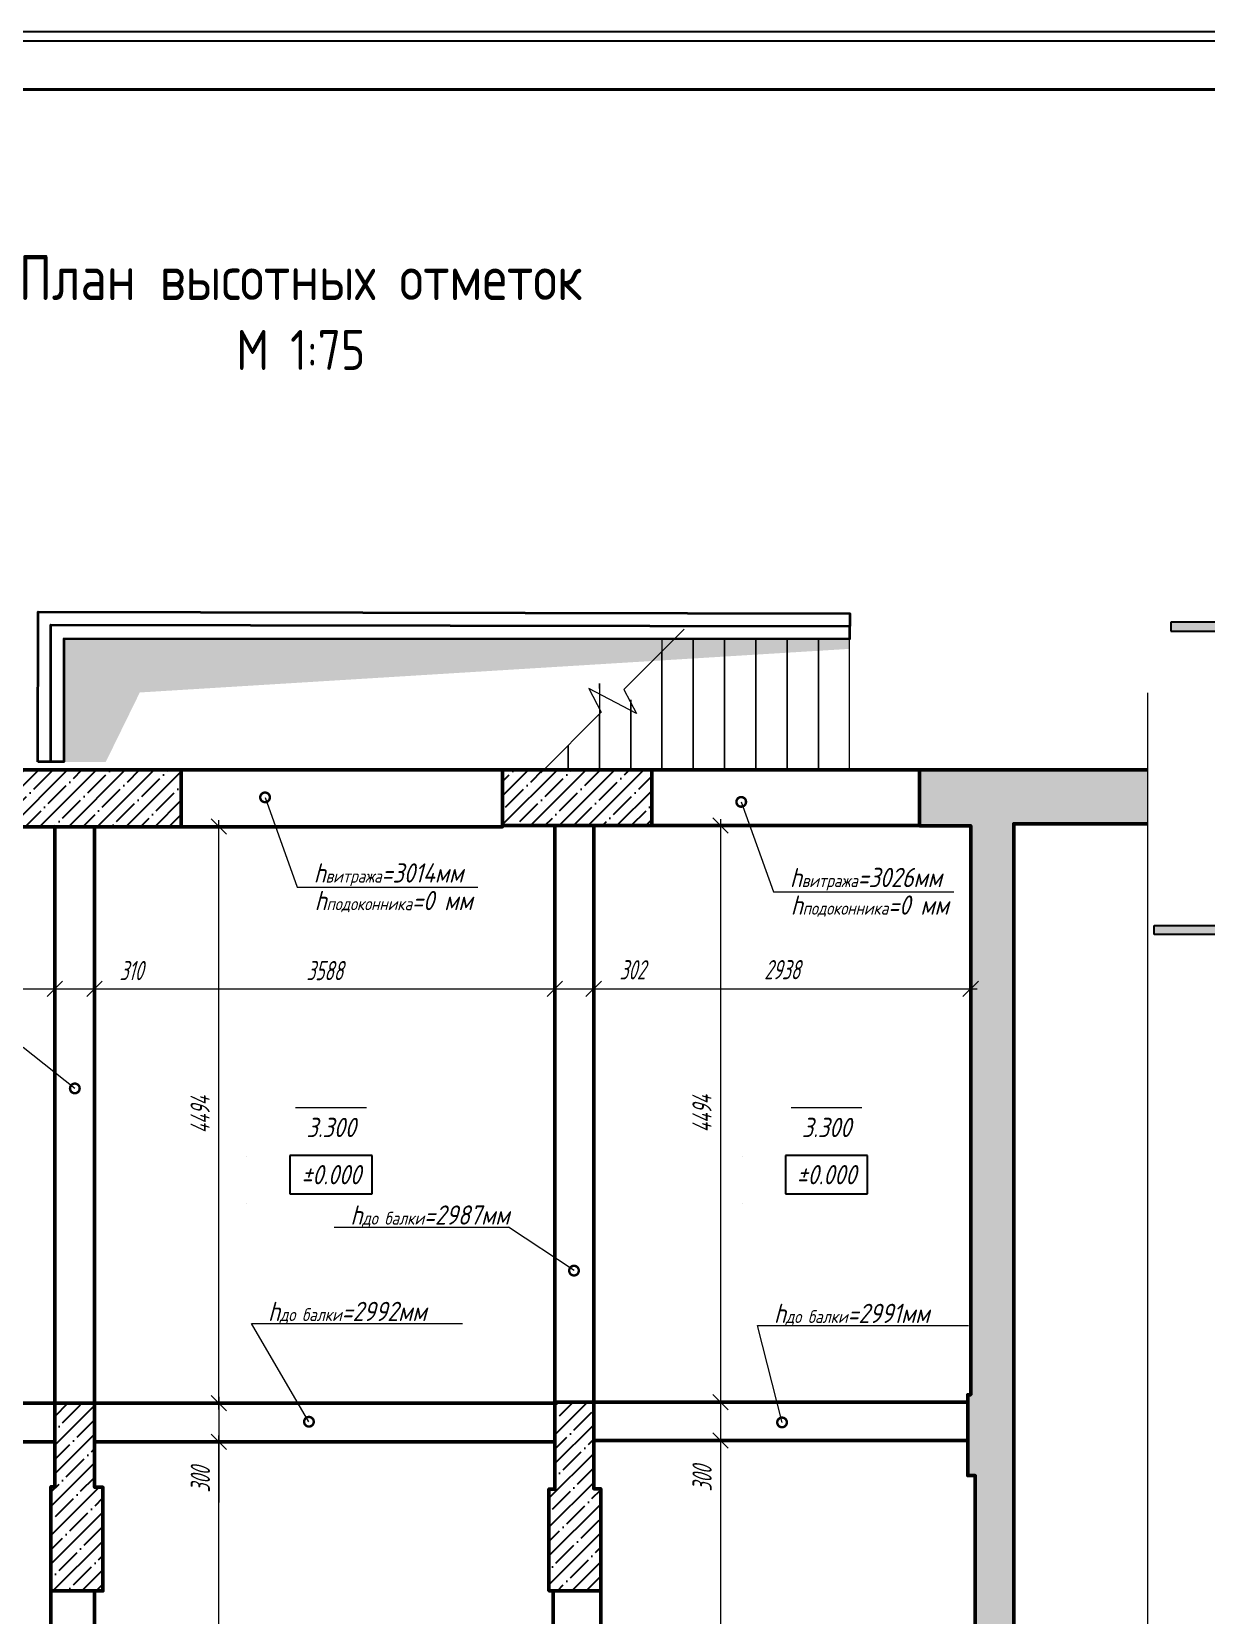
# Model space of a CAD drawing. Header units: millimetres. Extents: x -85477 to 745244, y -3684 to 128206.
# Drawn here: x 619368 to 628522, y 85019 to 97364 of the extents above; entities that cross this region are included whole.
import ezdxf
from ezdxf import colors
from ezdxf.entities.mleader import LeaderData, LeaderLine
from ezdxf.enums import TextEntityAlignment as Align
from ezdxf.math import Vec2, Vec3

# ---------------------------------------------------------------- set-up
doc = ezdxf.new("R2010")
doc.units = ezdxf.units.MM
doc.layers.add('БЛОКИ', color=7, linetype='Continuous')
doc.layers.add('ФОРМАТ', color=7, linetype='Continuous')
for name, color, linetype, lineweight in [('РАЗМЕРЫ', 5, 'Continuous', 15), ('СТЕНЫ 01', 7, 'Continuous', 50), ('ТЕКСТ', 106, 'Continuous', 20)]:
    doc.layers.add(name, color=color, linetype=linetype, lineweight=lineweight)
doc.layers.add('ШТРИХОВКА', color=3, linetype='Continuous', transparency=0.5)
doc.styles.add('06', font='romans.shx', dxfattribs={"width": 0.6, "oblique": 10})
doc.styles.add('ism - 01', font='simplex.shx', dxfattribs={"width": 0.62, "oblique": 15, "height": 150})
doc.styles.add('ism - 02', font='simplex.shx', dxfattribs={"width": 0.8, "oblique": 15, "height": 150})
doc.styles.add('TITLE', font='romant.shx', dxfattribs={"width": 0.8})
doc.linetypes.add('ограждение2', pattern='A,6.35,-2.54,[132,ltypeshp.shx,S=2.54,R=0,X=-2.54,Y=0],-2.54,25.4', length=36.83)
doc.dimstyles.new('ism - 01', dxfattribs={"dimtxt": 150, "dimasz": 120, "dimexe": 50, "dimexo": 100, "dimgap": 65, "dimtad": 1, "dimdec": 0, "dimtxsty": 'ism - 01', "dimblk": 'OBLIQUE', "dimcen": 0, "dimdle": 50, "dimadec": 0, "dimazin": 0, "dimtfac": 1, "dimtdec": 0, "dimtmove": 0, "dimatfit": 3, "dimldrblk": 'OBLIQUE', "dimfxl": 1, "dimlwd": -1, "dimlwe": -1, "dimarcsym": 0})
doc.dimstyles.new('M_100', dxfattribs={"dimscale": 100, "dimtxt": 3, "dimasz": 2, "dimexe": 2, "dimexo": 1, "dimgap": 1, "dimtad": 1, "dimdec": 0, "dimzin": 1, "dimdsep": 46, "dimtxsty": '06', "dimblk1": 'OBLIQUE', "dimblk2": 'OBLIQUE', "dimsah": 1, "dimcen": 0, "dimdle": 2, "dimadec": 0, "dimazin": 0, "dimtfac": 1, "dimtdec": 0, "dimtmove": 1, "dimatfit": 3, "dimldrblk": 'OBLIQUE', "dimfxl": 1, "dimtolj": 1, "dimtzin": 0, "dimarcsym": 0})

# ---------------------------------------------------------------- blocks, each defined once
blk = doc.blocks.new('_DotSmall')
at = {"color": 0, "linetype": 'ByBlock', "const_width": 0.5}
blk.add_lwpolyline([(-0.0625, 0, 1), (0.0625, 0, 1)], format="xyb", close=True, dxfattribs=at)
blk = doc.blocks.new('*U316')
at = {"layer": 'ФОРМАТ', "linetype": 'ByBlock', "lineweight": -2, "ltscale": 1.333333}
blk.add_line((0, 594), (-420, 594), dxfattribs=at)
blk.add_lwpolyline([(-419, 1), (-1, 1), (-1, 593), (-419, 593)], close=True, dxfattribs=at)
at = {"layer": 'ФОРМАТ', "linetype": 'ByBlock', "lineweight": 40}
blk.add_lwpolyline([(-399, 588), (-6, 588), (-6, 6), (-399, 6)], close=True, dxfattribs=at)
blk = doc.blocks.new('*U125')
at = {"layer": 'РАЗМЕРЫ', "color": 0, "ltscale": 100}
blk.add_line((0, -11842.5), (0, 200), dxfattribs=at)
blk = doc.blocks.new('*U379')
at = {"layer": 'РАЗМЕРЫ', "color": 0, "ltscale": 100}
for p, q in [((-330, -330), (141, 141)), ((-233, -515), (-604, -321)), ((-604, -321), (-507, -507)), ((-330, -330), (-233, -515)), ((-978, -978), (-507, -507))]:
    blk.add_line(p, q, dxfattribs=at)
blk = doc.blocks.new('*U1316')
h = blk.add_hatch(color=0)
h.paths.add_polyline_path([(-750, 325), (-700, 325), (-700, 25)])
h.paths.add_polyline_path([(-700, 25), (-700, 325), (-650, 325)])
h.paths.add_polyline_path([(0, 25), (0, -25), (-1000, -25), (-1000, 25)])
at = {"color": 0}
for p, q in [((-1000, 25), (0, 25)), ((0, 25), (0, -25)), ((0, -25), (-1000, -25))]:
    blk.add_line(p, q, dxfattribs=at)
at = {"color": 0, "style": 'TITLE', "width": 0.8}
for tag, p in [('ЗНАЧЕНИЕ_2', (-1123.3, 615.2)), ('ЗНАЧЕНИЕ_1', (11750.5, 620.2))]:
    blk.add_attdef(tag, text='', height=300, dxfattribs=at).set_placement(p, align=Align.MIDDLE_CENTER)
blk = doc.blocks.new('*U1315')
h = blk.add_hatch(color=0)
h.paths.add_polyline_path([(-750, -325), (-700, -325), (-700, -25)])
h.paths.add_polyline_path([(-700, -25), (-700, -325), (-650, -325)])
h.paths.add_polyline_path([(0, -25), (0, 25), (-1000, 25), (-1000, -25)])
at = {"color": 0}
for p, q in [((0, 25), (-1000, 25)), ((0, -25), (0, 25)), ((-1000, -25), (0, -25))]:
    blk.add_line(p, q, dxfattribs=at)
at = {"color": 0, "style": 'TITLE', "width": 0.8}
for tag, p in [('ЗНАЧЕНИЕ_2', (-1030.9, -615.2)), ('ЗНАЧЕНИЕ_1', (11811.4, -620.2))]:
    blk.add_attdef(tag, text='', height=300, dxfattribs=at).set_placement(p, align=Align.MIDDLE_CENTER)
blk = doc.blocks.new('_Oblique')
at = {"color": 0, "lineweight": -2}
blk.add_line((-0.5, -0.5), (0.5, 0.5), dxfattribs=at)
blk = doc.blocks.new('*D986')
at = {"layer": 'Defpoints', "color": 0}
for p in [(619548, 89902), (616066, 89521), (619548, 89521)]:
    blk.add_point(p, dxfattribs=at)
at = {"layer": 'РАЗМЕРЫ', "color": 0}
for p, q in [((616016, 89902), (619598, 89902)), ((616066, 89621), (616066, 89952)), ((619548, 89621), (619548, 89952))]:
    blk.add_line(p, q, dxfattribs=at)
at = {"layer": 'РАЗМЕРЫ', "color": 0, "xscale": 120, "yscale": 120, "zscale": 120, "rotation": 180}
blk.add_blockref('_Oblique', (616066, 89902), dxfattribs=at)
at = {"layer": 'РАЗМЕРЫ', "color": 0, "xscale": 120, "yscale": 120, "zscale": 120}
blk.add_blockref('_Oblique', (619548, 89902), dxfattribs=at)
at = {"layer": 'РАЗМЕРЫ', "color": 0, "insert": (617807, 90051), "char_height": 150, "attachment_point": 5, "style": 'ism - 01'}
blk.add_mtext('3482', dxfattribs=at)
blk = doc.blocks.new('*D987')
at = {"layer": 'Defpoints', "color": 0}
for p in [(619858, 89902), (619548, 89521), (619858, 89521)]:
    blk.add_point(p, dxfattribs=at)
at = {"layer": 'РАЗМЕРЫ', "color": 0}
for p, q in [((619498, 89902), (619858, 89902)), ((619548, 89621), (619548, 89952)), ((619858, 89621), (619858, 89952)), ((619858, 89902), (620311, 89902))]:
    blk.add_line(p, q, dxfattribs=at)
at = {"layer": 'РАЗМЕРЫ', "color": 0, "xscale": 120, "yscale": 120, "zscale": 120, "rotation": 180}
blk.add_blockref('_Oblique', (619548, 89902), dxfattribs=at)
at = {"layer": 'РАЗМЕРЫ', "color": 0, "xscale": 120, "yscale": 120, "zscale": 120}
blk.add_blockref('_Oblique', (619858, 89902), dxfattribs=at)
at = {"layer": 'РАЗМЕРЫ', "color": 0, "insert": (620145, 90045), "char_height": 150, "attachment_point": 5, "style": 'ism - 01'}
blk.add_mtext('310', dxfattribs=at)
blk = doc.blocks.new('*D988')
at = {"layer": 'Defpoints', "color": 0}
for p in [(623446, 89902), (619858, 89521), (623446, 89521)]:
    blk.add_point(p, dxfattribs=at)
at = {"layer": 'РАЗМЕРЫ', "color": 0}
for p, q in [((619808, 89902), (623496, 89902)), ((619858, 89621), (619858, 89952)), ((623446, 89621), (623446, 89952))]:
    blk.add_line(p, q, dxfattribs=at)
at = {"layer": 'РАЗМЕРЫ', "color": 0, "xscale": 120, "yscale": 120, "zscale": 120, "rotation": 180}
blk.add_blockref('_Oblique', (619858, 89902), dxfattribs=at)
at = {"layer": 'РАЗМЕРЫ', "color": 0, "xscale": 120, "yscale": 120, "zscale": 120}
blk.add_blockref('_Oblique', (623446, 89902), dxfattribs=at)
at = {"layer": 'РАЗМЕРЫ', "color": 0, "insert": (621652, 90045), "char_height": 150, "attachment_point": 5, "style": 'ism - 01'}
blk.add_mtext('3588', dxfattribs=at)
blk = doc.blocks.new('*D992')
at = {"layer": 'Defpoints', "color": 0}
for p in [(623748, 89902), (623446, 89621), (623748, 89621)]:
    blk.add_point(p, dxfattribs=at)
at = {"layer": 'РАЗМЕРЫ', "color": 0}
for p, q in [((623396, 89902), (623748, 89902)), ((623446, 89721), (623446, 89952)), ((623748, 89721), (623748, 89952)), ((623748, 89902), (624231, 89902))]:
    blk.add_line(p, q, dxfattribs=at)
at = {"layer": 'РАЗМЕРЫ', "color": 0, "xscale": 120, "yscale": 120, "zscale": 120, "rotation": 180}
blk.add_blockref('_Oblique', (623446, 89902), dxfattribs=at)
at = {"layer": 'РАЗМЕРЫ', "color": 0, "xscale": 120, "yscale": 120, "zscale": 120}
blk.add_blockref('_Oblique', (623748, 89902), dxfattribs=at)
at = {"layer": 'РАЗМЕРЫ', "color": 0, "insert": (624050, 90051), "char_height": 150, "attachment_point": 5, "style": 'ism - 01'}
blk.add_mtext('302', dxfattribs=at)
blk = doc.blocks.new('*D993')
at = {"layer": 'Defpoints', "color": 0}
for p in [(626686, 89902), (623748, 89621), (626686, 89621)]:
    blk.add_point(p, dxfattribs=at)
at = {"layer": 'РАЗМЕРЫ', "color": 0}
for p, q in [((623698, 89902), (626736, 89902)), ((623748, 89721), (623748, 89952)), ((626686, 89721), (626686, 89952))]:
    blk.add_line(p, q, dxfattribs=at)
at = {"layer": 'РАЗМЕРЫ', "color": 0, "xscale": 120, "yscale": 120, "zscale": 120, "rotation": 180}
blk.add_blockref('_Oblique', (623748, 89902), dxfattribs=at)
at = {"layer": 'РАЗМЕРЫ', "color": 0, "xscale": 120, "yscale": 120, "zscale": 120}
blk.add_blockref('_Oblique', (626686, 89902), dxfattribs=at)
at = {"layer": 'РАЗМЕРЫ', "color": 0, "insert": (625217, 90052), "char_height": 150, "attachment_point": 5, "style": 'ism - 01'}
blk.add_mtext('2938', dxfattribs=at)
blk = doc.blocks.new('*D1010')
at = {"layer": 'Defpoints', "color": 0}
for p in [(620826, 86372), (621256, 86372), (621256, 78649)]:
    blk.add_point(p, dxfattribs=at)
at = {"layer": 'РАЗМЕРЫ', "color": 0}
for p, q in [((620826, 78599), (620826, 86422)), ((621156, 86372), (620776, 86372)), ((621156, 78649), (620776, 78649))]:
    blk.add_line(p, q, dxfattribs=at)
at = {"layer": 'РАЗМЕРЫ', "color": 0, "xscale": 120, "yscale": 120, "zscale": 120}
for p, rotation in [((620826, 86372), 90), ((620826, 78649), 270)]:
    blk.add_blockref('_Oblique', p, dxfattribs=dict(at, rotation=rotation))
at = {"layer": 'РАЗМЕРЫ', "color": 0, "insert": (620677, 82511), "char_height": 150, "attachment_point": 5, "rotation": 90, "style": 'ism - 01'}
blk.add_mtext('7723', dxfattribs=at)
blk = doc.blocks.new('*D1011')
at = {"layer": 'Defpoints', "color": 0}
for p in [(621256, 86672), (620826, 86372), (621256, 86372)]:
    blk.add_point(p, dxfattribs=at)
at = {"layer": 'РАЗМЕРЫ', "color": 0}
for p, q in [((621156, 86672), (620776, 86672)), ((620826, 86722), (620826, 86372)), ((621156, 86372), (620776, 86372)), ((620826, 86372), (620826, 85899))]:
    blk.add_line(p, q, dxfattribs=at)
at = {"layer": 'РАЗМЕРЫ', "color": 0, "xscale": 120, "yscale": 120, "zscale": 120}
for p, rotation in [((620826, 86672), 90), ((620826, 86372), 270)]:
    blk.add_blockref('_Oblique', p, dxfattribs=dict(at, rotation=rotation))
at = {"layer": 'РАЗМЕРЫ', "color": 0, "insert": (620683, 86076), "char_height": 150, "attachment_point": 5, "rotation": 90, "style": 'ism - 01'}
blk.add_mtext('300', dxfattribs=at)
blk = doc.blocks.new('*D1012')
at = {"layer": 'Defpoints', "color": 0}
for p in [(620826, 91167), (621616, 91167), (621254, 86673)]:
    blk.add_point(p, dxfattribs=at)
at = {"layer": 'РАЗМЕРЫ', "color": 0}
for p, q in [((621516, 91167), (620776, 91167)), ((620826, 86623), (620826, 91217)), ((621154, 86673), (620776, 86673))]:
    blk.add_line(p, q, dxfattribs=at)
at = {"layer": 'РАЗМЕРЫ', "color": 0, "xscale": 120, "yscale": 120, "zscale": 120}
for p, rotation in [((620826, 91167), 90), ((620826, 86673), 270)]:
    blk.add_blockref('_Oblique', p, dxfattribs=dict(at, rotation=rotation))
at = {"layer": 'РАЗМЕРЫ', "color": 0, "insert": (620681, 88920), "char_height": 150, "attachment_point": 5, "rotation": 90, "style": 'ism - 01'}
blk.add_mtext('4494', dxfattribs=at)
blk = doc.blocks.new('*D1017')
at = {"layer": 'Defpoints', "color": 0}
for p in [(625182, 91175), (624737, 86681), (625182, 86681)]:
    blk.add_point(p, dxfattribs=at)
at = {"layer": 'РАЗМЕРЫ', "color": 0}
for p, q in [((624737, 91225), (624737, 86631)), ((625082, 91175), (624687, 91175)), ((625082, 86681), (624687, 86681))]:
    blk.add_line(p, q, dxfattribs=at)
at = {"layer": 'РАЗМЕРЫ', "color": 0, "xscale": 120, "yscale": 120, "zscale": 120}
for p, rotation in [((624737, 91175), 90), ((624737, 86681), 270)]:
    blk.add_blockref('_Oblique', p, dxfattribs=dict(at, rotation=rotation))
at = {"layer": 'РАЗМЕРЫ', "color": 0, "insert": (624592, 88928), "char_height": 150, "attachment_point": 5, "rotation": 90, "style": 'ism - 01'}
blk.add_mtext('4494', dxfattribs=at)
blk = doc.blocks.new('*D1018')
at = {"layer": 'Defpoints', "color": 0}
for p in [(625182, 86681), (624737, 86381), (625182, 86381)]:
    blk.add_point(p, dxfattribs=at)
at = {"layer": 'РАЗМЕРЫ', "color": 0}
for p, q in [((625082, 86681), (624687, 86681)), ((624737, 86731), (624737, 86381)), ((625082, 86381), (624687, 86381)), ((624737, 86381), (624737, 85908))]:
    blk.add_line(p, q, dxfattribs=at)
at = {"layer": 'РАЗМЕРЫ', "color": 0, "xscale": 120, "yscale": 120, "zscale": 120}
for p, rotation in [((624737, 86681), 90), ((624737, 86381), 270)]:
    blk.add_blockref('_Oblique', p, dxfattribs=dict(at, rotation=rotation))
at = {"layer": 'РАЗМЕРЫ', "color": 0, "insert": (624593, 86085), "char_height": 150, "attachment_point": 5, "rotation": 90, "style": 'ism - 01'}
blk.add_mtext('300', dxfattribs=at)
blk = doc.blocks.new('*D1019')
at = {"layer": 'Defpoints', "color": 0}
for p in [(625244, 86381), (624737, 79258), (625682, 79258)]:
    blk.add_point(p, dxfattribs=at)
at = {"layer": 'РАЗМЕРЫ', "color": 0}
for p, q in [((624737, 86431), (624737, 79208)), ((625144, 86381), (624687, 86381)), ((625582, 79258), (624687, 79258))]:
    blk.add_line(p, q, dxfattribs=at)
at = {"layer": 'РАЗМЕРЫ', "color": 0, "xscale": 120, "yscale": 120, "zscale": 120}
for p, rotation in [((624737, 86381), 90), ((624737, 79258), 270)]:
    blk.add_blockref('_Oblique', p, dxfattribs=dict(at, rotation=rotation))
at = {"layer": 'РАЗМЕРЫ', "color": 0, "insert": (624588, 82820), "char_height": 150, "attachment_point": 5, "rotation": 90, "style": 'ism - 01'}
blk.add_mtext('7123', dxfattribs=at)
blk = doc.blocks.new('*D1164')
at = {"layer": 'Defpoints', "color": 0}
for p in [(621046, 88229), (621046, 88229), (621046, 88185)]:
    blk.add_point(p, dxfattribs=at)
at = {"layer": 'РАЗМЕРЫ', "color": 0, "lineweight": -2, "ltscale": 75}
for p, q in [((621381, 88604), (621381, 88304)), ((622022, 88304), (622022, 88604)), ((621046, 88229), (621046, 88229))]:
    blk.add_line(p, q, dxfattribs=at)
at = {"layer": 'РАЗМЕРЫ', "color": 0, "insert": (621702, 88454), "char_height": 150, "attachment_point": 5, "style": 'ism - 02', "bg_fill": 3, "box_fill_scale": 1.1, "bg_fill_color": 256, "bg_fill_true_color": 13158600, "bg_fill_transparency": 0}
blk.add_mtext('\\A1;%%P0.000', dxfattribs=at)
at = {"layer": 'РАЗМЕРЫ', "color": 0, "lineweight": -2, "ltscale": 75}
for p, q in [((622022, 88604), (621381, 88604)), ((621381, 88304), (622022, 88304))]:
    blk.add_line(p, q, dxfattribs=at)
blk = doc.blocks.new('_None')
blk = doc.blocks.new('*D1165')
at = {"layer": 'Defpoints', "color": 0}
for p in [(624907, 88229), (624907, 88229), (624907, 88185)]:
    blk.add_point(p, dxfattribs=at)
at = {"layer": 'РАЗМЕРЫ', "color": 0, "lineweight": -2, "ltscale": 75}
for p, q in [((625242, 88604), (625242, 88304)), ((625882, 88304), (625882, 88604)), ((624907, 88229), (624907, 88229))]:
    blk.add_line(p, q, dxfattribs=at)
at = {"layer": 'РАЗМЕРЫ', "color": 0, "insert": (625562, 88454), "char_height": 150, "attachment_point": 5, "style": 'ism - 02', "bg_fill": 3, "box_fill_scale": 1.1, "bg_fill_color": 256, "bg_fill_true_color": 13158600, "bg_fill_transparency": 0}
blk.add_mtext('\\A1;%%P0.000', dxfattribs=at)
at = {"layer": 'РАЗМЕРЫ', "color": 0, "lineweight": -2, "ltscale": 75}
for p, q in [((625882, 88604), (625242, 88604)), ((625242, 88304), (625882, 88304))]:
    blk.add_line(p, q, dxfattribs=at)

msp = doc.modelspace()

# ---------------------------------------------------------------- hatches: boundary and pattern name
at = {"layer": 'ШТРИХОВКА', "true_color": 0x636466}
h = msp.add_hatch(color=251, dxfattribs=at)
h.dxf.hatch_style = 1
h.paths.add_polyline_path([(619617.8, 91671.5), (619946.2, 91671.8), (620211, 92212.7), (625742.8, 92552.6), (625742.8, 92629.7), (619617.8, 92629.7)])
at = {"layer": 'ШТРИХОВКА', "true_color": 0x000000}
h = msp.add_hatch(dxfattribs=at)
h.set_pattern_fill('ANSI35', color=18, scale=25)
h.paths.add_polyline_path([(623038.5, 91175.3), (624200.5, 91175.3), (624200.5, 91609.3), (623038.5, 91609.3)])
h.paths.add_polyline_path([(618341.5, 91166.3), (620534.5, 91166.3), (620534.5, 91609.3), (618341.5, 91609.3)])

# ---------------------------------------------------------------- linework, layer by layer
at = {"layer": 'РАЗМЕРЫ'}
for p, q in [((621977.5, 88975.3), (621425.6, 88975.3)), ((625838.1, 88975.3), (625286.3, 88975.3))]:
    msp.add_line(p, q, dxfattribs=at)
at = {"layer": 'РАЗМЕРЫ', "color": 0, "lineweight": 35}
msp.add_lwpolyline([(619415.9, 91671.4), (619418.2, 92841.4), (625743.2, 92829.5), (625742.8, 92629.5), (619617.8, 92629.7), (619617.8, 91671.5)], close=True, dxfattribs=at)
at = {"layer": 'РАЗМЕРЫ', "color": 0, "linetype": 'ограждение2', "lineweight": 35, "ltscale": 0.2}
msp.add_lwpolyline([(619516.8, 91671.5), (619516.8, 92741.2), (625743, 92729.5)], dxfattribs=at)
at = {"layer": 'РАЗМЕРЫ', "color": 0}
for points in [[(624524, 92629.5), (624280.3, 92629.5), (624280.3, 91621.3), (624524, 91621.3)], [(624767.8, 92629.5), (624524, 92629.5), (624524, 91621.3), (624767.8, 91621.3)], [(625011.5, 92629.5), (624767.8, 92629.5), (624767.8, 91621.3), (625011.5, 91621.3)], [(625255.3, 92629.5), (625011.5, 92629.5), (625011.5, 91621.3), (625255.3, 91621.3)], [(625499, 92629.5), (625255.3, 92629.5), (625255.3, 91621.3), (625499, 91621.3)], [(625742.8, 92629.5), (625499, 92629.5), (625499, 91621.3), (625742.8, 91621.3)]]:
    msp.add_lwpolyline(points, close=True, dxfattribs=at)
for points in [[(624036.5, 92155.9), (624036.5, 91621.3), (624280.3, 91621.3), (624280.3, 92531.7)], [(623792.8, 92283.6), (623792.8, 91621.3), (624036.5, 91621.3), (624036.5, 92155.9)], [(623549, 91800.5), (623549, 91621.3), (623792.8, 91621.3), (623792.8, 92044.2)], [(623369.9, 91621.3), (623549, 91621.3), (623549, 91800.5)]]:
    msp.add_lwpolyline(points, dxfattribs=at)
at = {"layer": 'РАЗМЕРЫ'}
msp.add_lwpolyline([(623792.8, 92244), (623792.8, 92283.6)], dxfattribs=at)
at = {"layer": 'РАЗМЕРЫ', "color": 0}
msp.add_lwpolyline([(624036.5, 92125.4, 0, 0, 0), (625406.8, 92125.4, 112, 0, 0), (625742.8, 92125.4, 0, 0, 0)], format="xyseb", dxfattribs=at)
at = {"layer": 'СТЕНЫ 01'}
for points in [[(618341.5, 91166.3), (620534.5, 91166.3), (620534.5, 91609.3), (618341.5, 91609.3)], [(620534.5, 91166.3), (623038.5, 91166.3), (623038.5, 91609.3), (620534.5, 91609.3)], [(623038.5, 91175.3), (624200.5, 91175.3), (624200.5, 91609.3), (623038.5, 91609.3)], [(624200.5, 91175.3), (626288.5, 91175.3), (626288.5, 91609.3), (624200.5, 91609.3)], [(619548.5, 86672.3), (619858.5, 86672.3), (619858.5, 91166.3), (619548.5, 91166.3)], [(623446.5, 86681.3), (623748.5, 86681.3), (623748.5, 91175.3), (623446.5, 91175.3)], [(616066.5, 86672.3), (616066.5, 86372.3), (619548.5, 86372.3), (619548.5, 86672.3)], [(619548.5, 86672.3), (619858.5, 86672.3), (619858.5, 86017.3), (619923.5, 86017.3), (619923.5, 85209.3), (619518.5, 85209.3), (619518.5, 86021.3), (619548.5, 86021.3)], [(623446.5, 86681.3), (623748.5, 86681.3), (623748.5, 86006.3), (623803.5, 86006.3), (623803.5, 85211.3), (623399.5, 85211.3), (623399.5, 86003.3), (623446.5, 86003.3)], [(619518.5, 85209.3), (619518.5, 80878.3), (619858.5, 80878.3), (619858.5, 85209.3)], [(623432.5, 85211.3), (623432.5, 79258.3), (623803.5, 79258.3), (623803.5, 85211.3)]]:
    msp.add_lwpolyline(points, close=True, dxfattribs=at)
at = {"layer": 'ТЕКСТ', "color": 0}
for p, q in [((621187.2, 91395.1), (621438.7, 90694.2)), ((624898, 91359.9), (625149.4, 90659)), ((619704.8, 89126.4), (619302, 89445))]:
    msp.add_line(p, q, dxfattribs=at)

# ---------------------------------------------------------------- block references
at = {"layer": 'БЛОКИ', "xscale": 1.4, "yscale": 1.4, "zscale": 1.4, "rotation": 180}
for name, p in [('*U1315', (628244.8, 92724.9)), ('*U1316', (628116.4, 90361.3))]:
    msp.add_blockref(name, p, dxfattribs=at)
at = {"layer": 'РАЗМЕРЫ', "color": 0}
for name, p in [('*U379', (624313.6, 92565)), ('*U125', (628067.6, 92009.3))]:
    msp.add_blockref(name, p, dxfattribs=at)
at = {"layer": 'ТЕКСТ', "color": 0, "xscale": 150, "yscale": 150, "zscale": 150}
for p, rotation in [((621187.2, 91395.1), 128.7902457439539), ((624898, 91359.9), 128.7902457439539), ((619704.8, 89126.4), 220.6151186789999), ((623594.8, 87706.1), 220.6151186789999)]:
    msp.add_blockref('_DotSmall', p, dxfattribs=dict(at, rotation=rotation))

# ---------------------------------------------------------------- texts
at = {"color": 0, "lineweight": 25, "insert": (606727.9, 95621.4), "char_height": 350, "attachment_point": 1, "style": 'TITLE'}
msp.add_mtext_dynamic_manual_height_columns('\\pxqc;План высотных отметок\\P{\\H0.88889x;М 1:75}', width=29475, gutter_width=1500, heights=[0], dxfattribs=at)

# ---------------------------------------------------------------- dimensions: what is measured, and where the dimension line sits
at = {"layer": 'РАЗМЕРЫ'}
for base, p1, p2, picture, middle in [((619548.5, 89902.3), (616066.5, 89521.4), (619548.5, 89521.4), '*D986', (617807.5, 90051.2)), ((619858.5, 89902.3), (619548.5, 89521.4), (619858.5, 89521.4), '*D987', (620144.6, 90045.4)), ((623446.5, 89902.3), (619858.5, 89521.4), (623446.5, 89521.4), '*D988', (621652.5, 90045.4)), ((623748.5, 89902.3), (623446.5, 89621.4), (623748.5, 89621.4), '*D992', (624049.9, 90051.2)), ((626686.5, 89902.3), (623748.5, 89621.4), (626686.5, 89621.4), '*D993', (625217.5, 90052.5))]:
    dim = msp.add_linear_dim(base=base, p1=p1, p2=p2, dimstyle='ism - 01', override={"dimlfac": 1, "dimtxsty": 'ism - 01', "dimtolj": 0}, dxfattribs=at)
    dim.commit()
    dim.dimension.update_dxf_attribs({"geometry": picture, "text_midpoint": middle})

# ---------------------------------------------------------------- leaders
at = {"layer": 'ТЕКСТ', "color": 0}
ml = msp.add_multileader_mtext('Standard', dxfattribs=at)
ml.set_content('h{\\H0.66667x;до балки}=2992мм', style='ism - 02')
ml.set_leader_properties(linetype='ByLayer', lineweight=-1)
ml.set_arrow_properties(name='DOTSMALL')
ml.build(insert=Vec2(0, 0))
ml.multileader.update_dxf_attribs({"text_left_attachment_type": 6, "text_right_attachment_type": 6, "arrow_head_size": 150})
ctx = ml.context
ctx.base_point, ctx.char_height, ctx.arrow_head_size, ctx.plane_origin = Vec3(556754.5, 87274.5), 150, 150, Vec3(620253, 85162)
ctx.left_attachment, ctx.right_attachment = 6, 6
notes = []
notes.append((ctx, [(0, (1, 1, 0), (621082.7, 87292.9), (1, 0), 125.7, [(0, [(621529.2, 86528)], 0, [])])]))
ctx.mtext.insert, ctx.mtext.flow_direction = Vec3(621210.4, 87463.2), 5
ctx.mtext.has_bg_fill, ctx.mtext.bg_color, ctx.mtext.bg_scale_factor, ctx.mtext.bg_transparency, ctx.mtext.use_window_bg_color = 1, -1073741824, 1.1, 0, 1
ml = msp.add_multileader_mtext('Standard', dxfattribs=at)
ml.set_content('h{\\H0.66667x;до балки}=2991мм', style='ism - 02')
ml.set_leader_properties(linetype='ByLayer', lineweight=-1)
ml.set_arrow_properties(name='DOTSMALL')
ml.build(insert=Vec2(0, 0))
ml.multileader.update_dxf_attribs({"text_left_attachment_type": 6, "text_right_attachment_type": 6, "arrow_head_size": 150})
ctx = ml.context
ctx.base_point, ctx.char_height, ctx.arrow_head_size, ctx.plane_origin = Vec3(560866, 87264.5), 150, 150, Vec3(623593.1, 85156.7)
ctx.left_attachment, ctx.right_attachment = 6, 6
notes.append((ctx, [(0, (1, 1, 0), (625025, 87277.5), (1, 0), 125.7, [(0, [(625216.1, 86522.8)], 0, [])])]))
ctx.mtext.insert, ctx.mtext.flow_direction = Vec3(625152.7, 87447.8), 5
ctx.mtext.has_bg_fill, ctx.mtext.bg_color, ctx.mtext.bg_scale_factor, ctx.mtext.bg_transparency, ctx.mtext.use_window_bg_color = 1, -1073741824, 1.1, 0, 1
for ctx, leaders in notes:
    for number, flags, end, landing, length, lines in leaders:
        leader = LeaderData()
        leader.index, (leader.has_last_leader_line, leader.has_dogleg_vector, leader.attachment_direction) = number, flags
        leader.last_leader_point, leader.dogleg_vector, leader.dogleg_length = Vec3(end), Vec3(landing), length
        for number, points, colour, breaks in lines:
            line = LeaderLine()
            line.index, line.vertices, line.color, line.breaks = number, Vec3.list(points), colors.encode_raw_color(colour), breaks
            leader.lines.append(line)
        ctx.leaders.append(leader)

# ---------------------------------------------------------------- next in the draw order: hatches: boundary and pattern name
at = {"layer": 'ШТРИХОВКА', "true_color": 0x000000}
h = msp.add_hatch(dxfattribs=at)
h.set_pattern_fill('ANSI35', color=18, scale=25)
h.paths.add_polyline_path([(623817.5, 79138.3), (625562.5, 79138.3), (625562.5, 78573.3), (623817.5, 78573.3)], flags=16)
h.paths.add_polyline_path([(628067.6, 68897.9), (628067.6, 68358.3), (625631.5, 68358.3), (625631.5, 68898.3), (625913.5, 68898.3), (625913.5, 75274.3), (626023.5, 75274.3), (626023.5, 75850.3), (623830.5, 75850.3), (623830.5, 76524.3), (623134.5, 76524.3), (623134.5, 76027.3), (622734.5, 76027.3), (622734.5, 76834.3), (622979.5, 76834.3), (622979.5, 77019.3), (623119.5, 77019.3), (623119.5, 76869.3), (623164.5, 76869.3), (623164.5, 76741.3), (624287.5, 76741.3), (624287.5, 76581.3), (624029.5, 76581.3), (624029.5, 76031.3), (625994.5, 76031.2), (625994.5, 76581.5), (625550, 76581), (625550, 76831.5), (625995.8, 76831.2), (625998, 78381.3), (623782.5, 78381.3), (623782.5, 78259.3), (623114.5, 78259.3), (623114.5, 78029.3), (622979.5, 78029.3), (622979.5, 78553.3), (623432.5, 78553.3), (623432.5, 79258.3), (625682.5, 79258.3), (625682.5, 78573.3), (626621.5, 78573.3), (626621.5, 78708.3), (626721.5, 78708.3), (626721.5, 86108.3), (626663.5, 86108.3), (626663.5, 86738.3), (626686.5, 86738.3), (626686.5, 91173.3), (626288.5, 91173.3), (626288.5, 91609.3), (628067.6, 91609.3), (628067.6, 91189.3), (627021.5, 91189.3), (627021.5, 78288.3), (626621.4, 78288.3), (626621.4, 78335.9), (626246.5, 78336.8), (626246.5, 75850.3), (626145, 75850.3), (626145, 75274.3), (626213.5, 75274.3), (626213.5, 68902.8)])
h = msp.add_hatch(dxfattribs=at)
h.set_pattern_fill('ANSI35', color=18, scale=25)
h.paths.add_polyline_path([(623446.5, 86681.3), (623748.5, 86681.3), (623748.5, 86006.3), (623803.5, 86006.3), (623803.5, 85211.3), (623399.5, 85211.3), (623399.5, 86003.3), (623446.5, 86003.3)])
h.paths.add_polyline_path([(619548.5, 86672.3), (619858.5, 86672.3), (619858.5, 86017.3), (619923.5, 86017.3), (619923.5, 85209.3), (619518.5, 85209.3), (619518.5, 86021.3), (619548.5, 86021.3)])

# ---------------------------------------------------------------- next in the draw order: linework, layer by layer
at = {"layer": 'СТЕНЫ 01'}
for points in [[(628067.6, 91609.3), (626288.5, 91609.3), (626288.5, 91173.3), (626686.5, 91173.3), (626686.5, 86738.3), (626663.5, 86738.3), (626663.5, 86108.3), (626721.5, 86108.3), (626721.5, 78708.3), (626621.5, 78708.3), (626621.5, 78573.3), (625682.5, 78573.3), (625682.5, 79258.3), (623432.5, 79258.3), (623432.5, 78553.3), (622979.5, 78553.3), (622979.5, 78029.3)], [(628067.6, 68897.9), (626213.5, 68902.8), (626213.5, 75274.3), (626145, 75274.3), (626145, 75850.3), (626246.5, 75850.3), (626246.5, 78336.8), (626621.4, 78335.9), (626621.4, 78288.3), (627021.5, 78288.3), (627021.5, 91189.3), (628067.6, 91189.3)]]:
    msp.add_lwpolyline(points, dxfattribs=at)
for points in [[(619858.5, 86672.3), (619858.5, 86372.3), (623446.5, 86372.3), (623446.5, 86672.3)], [(623748.5, 86681.3), (623748.5, 86381.3), (626663.5, 86381.3), (626663.5, 86681.3)]]:
    msp.add_lwpolyline(points, close=True, dxfattribs=at)

# ---------------------------------------------------------------- next in the draw order: block references
at = {"layer": 'ФОРМАТ', "ltscale": 1.333333, "xscale": 75, "yscale": 75, "zscale": 75}
msp.add_blockref('*U316', (639864.2, 52813.5), dxfattribs=at)

# ---------------------------------------------------------------- next in the draw order: dimensions: what is measured, and where the dimension line sits
at = {"layer": 'РАЗМЕРЫ'}
for base, p1, p2, picture, middle in [((620825.7, 91166.8), (621253.6, 86672.8), (621615.5, 91166.8), '*D1012', (620681.4, 88919.8)), ((624736.5, 86681.3), (625182.3, 91175.3), (625182.3, 86681.3), '*D1017', (624592.2, 88928.3)), ((620825.7, 86372.3), (621256.4, 86672.3), (621256.4, 86372.3), '*D1011', (620682.6, 86075.7)), ((624736.5, 86381.3), (625182.3, 86681.3), (625182.3, 86381.3), '*D1018', (624593.4, 86084.7)), ((620825.7, 86372.3), (621256.4, 78649.3), (621256.4, 86372.3), '*D1010', (620676.8, 82510.8)), ((624736.5, 79258.3), (625244.5, 86381.3), (625682.5, 79258.3), '*D1019', (624587.6, 82819.8))]:
    dim = msp.add_linear_dim(base=base, p1=p1, p2=p2, angle=90, dimstyle='ism - 01', override={"dimlfac": 1, "dimtxsty": 'ism - 01', "dimtolj": 0}, dxfattribs=at)
    dim.commit()
    dim.dimension.update_dxf_attribs({"geometry": picture, "text_midpoint": middle})

# ---------------------------------------------------------------- next in the draw order: texts
at = {"layer": 'РАЗМЕРЫ', "char_height": 150, "attachment_point": 5, "style": 'ism - 02', "bg_fill": 3, "box_fill_scale": 1.1, "bg_fill_color": 256, "bg_fill_true_color": 13158600, "bg_fill_transparency": 0}
for insert in [(621701.5, 88822.1), (625562.2, 88822.1)]:
    msp.add_mtext('\\A1;3.300', dxfattribs=dict(at, insert=insert))
at = {"layer": 'ТЕКСТ', "color": 0, "char_height": 150, "attachment_point": 1, "style": 'ism - 02', "bg_fill": 3, "box_fill_scale": 1.1, "bg_fill_color": 256, "bg_fill_transparency": 0}
for s, insert in [('h{\\H0.66667x;витража}=3014мм', (621566.4, 90880.8)), ('h{\\H0.66667x;витража}=3026мм', (625277.1, 90845.6)), ('h{\\H0.66667x;до балки}=2987мм', (621852.3, 88214.4))]:
    msp.add_mtext(s, dxfattribs=dict(at, insert=insert))

# ---------------------------------------------------------------- next in the draw order: dimensions: what is measured, and where the dimension line sits
at = {"layer": 'РАЗМЕРЫ', "ltscale": 75}
dim = msp.add_linear_dim(base=(624907, 88228.6), p1=(624907, 88228.6), p2=(624907, 88185.1), angle=180, text='%%P0.000', dimstyle='M_100', override={"dimscale": 75, "dimasz": 0, "dimgap": -1, "dimlfac": 1, "dimtxsty": 'ism - 02', "dimblk1": 'None', "dimblk2": 'None', "dimsah": 1, "dimdle": 0, "dimse1": 1, "dimse2": 1, "dimsd1": 1, "dimsd2": 1, "dimfxl": 0, "dimtfill": 1, "dimtolj": 1}, dxfattribs=at)
dim.commit()
dim.dimension.update_dxf_attribs({"geometry": '*D1165', "text_midpoint": (625562.2, 88228.6), "dimtype": 160})

# ---------------------------------------------------------------- next in the draw order: linework, layer by layer
at = {"layer": 'РАЗМЕРЫ'}
msp.add_line((624907, 88594), (624907, 88594), dxfattribs=at)
at = {"layer": 'ТЕКСТ', "color": 0}
for p, q in [((621438.7, 90694.2), (621564.4, 90694.2)), ((621564.4, 90694.2), (622844.9, 90694.2)), ((625149.4, 90659), (625275.1, 90659)), ((625275.1, 90659), (626555.7, 90659)), ((621724.6, 88044.1), (621850.3, 88044.1)), ((621850.3, 88044.1), (623084.8, 88044.1)), ((623594.8, 87706.1), (623084.8, 88044.1))]:
    msp.add_line(p, q, dxfattribs=at)

# ---------------------------------------------------------------- next in the draw order: dimensions: what is measured, and where the dimension line sits
at = {"layer": 'РАЗМЕРЫ', "ltscale": 75}
dim = msp.add_linear_dim(base=(621046.3, 88228.6), p1=(621046.3, 88228.6), p2=(621046.3, 88185.1), angle=180, text='%%P0.000', dimstyle='M_100', override={"dimscale": 75, "dimasz": 0, "dimgap": -1, "dimlfac": 1, "dimtxsty": 'ism - 02', "dimblk1": 'None', "dimblk2": 'None', "dimsah": 1, "dimdle": 0, "dimse1": 1, "dimse2": 1, "dimsd1": 1, "dimsd2": 1, "dimfxl": 0, "dimtfill": 1, "dimtolj": 1}, dxfattribs=at)
dim.commit()
dim.dimension.update_dxf_attribs({"geometry": '*D1164', "text_midpoint": (621701.5, 88228.6), "dimtype": 160})

# ---------------------------------------------------------------- next in the draw order: linework, layer by layer
at = {"layer": 'РАЗМЕРЫ'}
msp.add_line((621046.3, 88594), (621046.3, 88594), dxfattribs=at)

# ---------------------------------------------------------------- next in the draw order: texts
at = {"layer": 'ТЕКСТ', "color": 0, "char_height": 150, "attachment_point": 1, "style": 'ism - 02', "bg_fill": 3, "box_fill_scale": 1.1, "bg_fill_color": 256, "bg_fill_transparency": 0}
for insert in [(621573.4, 90665.6), (625284.2, 90630.5)]:
    msp.add_mtext('h{\\H0.66667x;подоконника}=0 мм', dxfattribs=dict(at, insert=insert))

doc.saveas('drawing.dxf')
